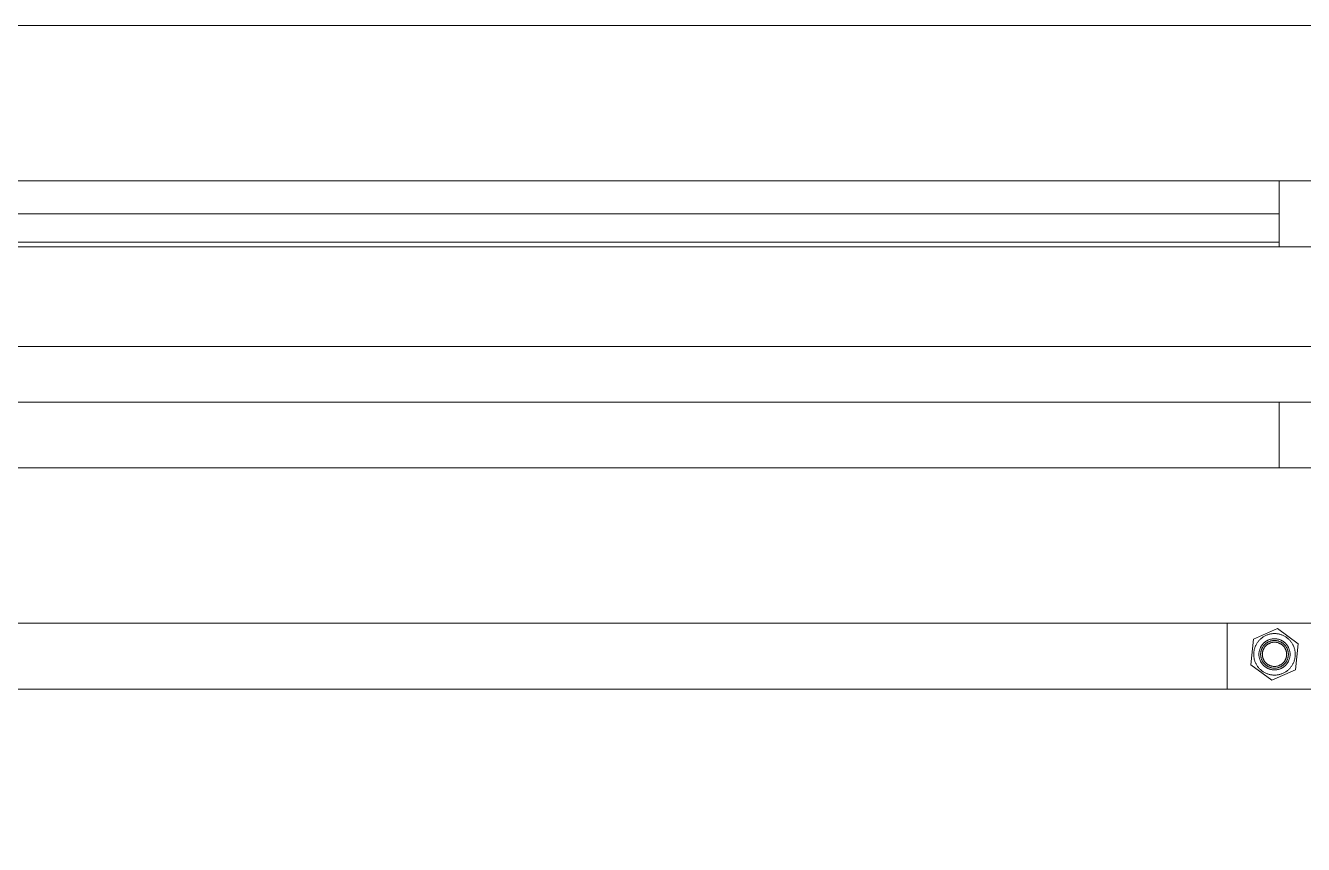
# Model space of a CAD drawing. Header units: millimetres. Extents: x -213 to 4577, y -424 to 2634.
# Drawn here: x 1528.9 to 1852, y 947.3 to 1154.5 of the extents above; entities that cross this region are included whole.
import ezdxf

# ---------------------------------------------------------------- set-up
doc = ezdxf.new("R2010")
doc.units = ezdxf.units.MM
doc.layers.add('ZANO_R', color=7, linetype='Continuous', lineweight=0)

msp = doc.modelspace()

# ---------------------------------------------------------------- linework, layer by layer
at = {"layer": 'ZANO_R'}
for p, q in [((133.92, 1154.52), (1927.92, 1154.52)), ((1927.92, 1115.19), (133.92, 1115.19)), ((1845.92, 1115.19), (1845.92, 1098.57)), ((1845.92, 1106.89), (1060.92, 1106.89)), ((1845.92, 1099.71), (1060.92, 1099.71)), ((133.92, 1098.57), (1927.92, 1098.57)), ((1927.92, 1059.24), (133.92, 1059.24)), ((1845.92, 1059.24), (1845.92, 1042.62)), ((133.92, 1042.62), (1927.92, 1042.62)), ((1927.92, 1003.29), (133.92, 1003.29)), ((1832.72, 1003.29), (1832.72, 986.67)), ((1845.44, 1001.97), (1839.42, 999.32)), ((1850.73, 998.08), (1845.44, 1001.97)), ((1839.42, 999.32), (1838.71, 992.79)), ((1840.35, 998.34), (1840.45, 998.49)), ((1840.45, 998.49), (1840.56, 998.64)), ((1840.56, 998.64), (1840.67, 998.78)), ((1840.67, 998.78), (1840.79, 998.92)), ((1840.79, 998.92), (1840.91, 999.05)), ((1840.91, 999.05), (1841.04, 999.18)), ((1841.04, 999.18), (1841.17, 999.3)), ((1841.17, 999.3), (1841.31, 999.43)), ((1841.31, 999.43), (1841.45, 999.54)), ((1841.45, 999.54), (1841.59, 999.65)), ((1841.59, 999.65), (1841.74, 999.76)), ((1841.74, 999.76), (1841.89, 999.86)), ((1841.89, 999.86), (1842.04, 999.95)), ((1842.04, 999.95), (1842.2, 1000.04)), ((1842.16, 998.43), (1842.27, 998.51)), ((1842.2, 1000.04), (1842.36, 1000.13)), ((1842.27, 998.51), (1842.37, 998.6)), ((1842.36, 1000.13), (1842.52, 1000.2)), ((1842.37, 998.6), (1842.48, 998.68)), ((1842.48, 998.68), (1842.6, 998.75)), ((1842.52, 1000.2), (1842.69, 1000.28)), ((1842.6, 998.75), (1842.71, 998.82)), ((1842.69, 1000.28), (1842.86, 1000.35)), ((1842.71, 998.82), (1842.83, 998.89)), ((1842.83, 998.89), (1842.95, 998.95)), ((1842.94, 998.45), (1842.83, 998.38)), ((1842.86, 1000.35), (1843.03, 1000.41)), ((1843.04, 998.51), (1842.94, 998.45)), ((1842.95, 998.95), (1843.07, 999.01)), ((1843.03, 1000.41), (1843.2, 1000.46)), ((1843.15, 998.56), (1843.04, 998.51)), ((1843.07, 999.01), (1843.2, 999.07)), ((1843.26, 998.62), (1843.15, 998.56)), ((1843.2, 1000.46), (1843.38, 1000.51)), ((1843.2, 999.07), (1843.32, 999.12)), ((1843.37, 998.66), (1843.26, 998.62)), ((1843.32, 999.12), (1843.45, 999.16)), ((1843.48, 998.71), (1843.37, 998.66)), ((1843.38, 1000.51), (1843.55, 1000.55)), ((1843.45, 999.16), (1843.58, 999.21)), ((1843.59, 998.75), (1843.48, 998.71)), ((1843.55, 1000.55), (1843.73, 1000.59)), ((1843.58, 999.21), (1843.71, 999.24)), ((1843.71, 998.79), (1843.59, 998.75)), ((1843.71, 999.24), (1843.84, 999.28)), ((1843.82, 998.82), (1843.71, 998.79)), ((1843.73, 1000.59), (1843.91, 1000.62)), ((1843.94, 998.85), (1843.82, 998.82)), ((1843.84, 999.28), (1843.98, 999.3)), ((1843.91, 1000.62), (1844.09, 1000.65)), ((1844.06, 998.87), (1843.94, 998.85)), ((1843.98, 999.3), (1844.11, 999.33)), ((1844.04, 998.42), (1844.14, 998.44)), ((1844.18, 998.89), (1844.06, 998.87)), ((1844.09, 1000.65), (1844.27, 1000.67)), ((1844.11, 999.33), (1844.25, 999.35)), ((1844.14, 998.44), (1844.25, 998.46)), ((1844.3, 998.91), (1844.18, 998.89)), ((1844.25, 999.35), (1844.38, 999.36)), ((1844.25, 998.46), (1844.35, 998.48)), ((1844.27, 1000.67), (1844.45, 1000.68)), ((1844.42, 998.92), (1844.3, 998.91)), ((1844.35, 998.48), (1844.46, 998.49)), ((1844.38, 999.36), (1844.52, 999.37)), ((1844.54, 998.93), (1844.42, 998.92)), ((1844.45, 1000.68), (1844.63, 1000.69)), ((1844.46, 998.49), (1844.56, 998.5)), ((1844.52, 999.37), (1844.65, 999.37)), ((1844.66, 998.94), (1844.54, 998.93)), ((1844.56, 998.5), (1844.67, 998.5)), ((1844.63, 1000.69), (1844.81, 1000.69)), ((1844.65, 999.37), (1844.79, 999.37)), ((1844.78, 998.94), (1844.66, 998.94)), ((1844.67, 998.5), (1844.77, 998.5)), ((1844.77, 998.5), (1844.88, 998.5)), ((1844.9, 998.93), (1844.78, 998.94)), ((1844.79, 999.37), (1844.92, 999.37)), ((1844.81, 1000.69), (1844.99, 1000.68)), ((1844.88, 998.5), (1844.98, 998.49)), ((1845.02, 998.92), (1844.9, 998.93)), ((1844.92, 999.37), (1845.06, 999.36)), ((1844.98, 998.49), (1845.09, 998.48)), ((1844.99, 1000.68), (1845.17, 1000.67)), ((1845.14, 998.91), (1845.02, 998.92)), ((1845.06, 999.36), (1845.19, 999.35)), ((1845.09, 998.48), (1845.19, 998.46)), ((1845.26, 998.89), (1845.14, 998.91)), ((1845.17, 1000.67), (1845.35, 1000.65)), ((1845.19, 999.35), (1845.33, 999.33)), ((1845.19, 998.46), (1845.3, 998.44)), ((1845.38, 998.87), (1845.26, 998.89)), ((1845.3, 998.44), (1845.4, 998.42)), ((1845.33, 999.33), (1845.46, 999.3)), ((1845.35, 1000.65), (1845.53, 1000.62)), ((1845.5, 998.85), (1845.38, 998.87)), ((1845.46, 999.3), (1845.6, 999.28)), ((1845.62, 998.82), (1845.5, 998.85)), ((1845.53, 1000.62), (1845.71, 1000.59)), ((1845.6, 999.28), (1845.73, 999.24)), ((1845.73, 998.79), (1845.62, 998.82)), ((1845.71, 1000.59), (1845.89, 1000.56)), ((1845.73, 999.24), (1845.86, 999.21)), ((1845.85, 998.75), (1845.73, 998.79)), ((1845.96, 998.71), (1845.85, 998.75)), ((1845.86, 999.21), (1845.99, 999.16)), ((1845.89, 1000.56), (1846.06, 1000.51)), ((1846.07, 998.66), (1845.96, 998.71)), ((1845.99, 999.16), (1846.12, 999.12)), ((1846.06, 1000.51), (1846.24, 1000.46)), ((1846.18, 998.62), (1846.07, 998.66)), ((1846.12, 999.12), (1846.24, 999.07)), ((1846.29, 998.56), (1846.18, 998.62)), ((1846.24, 1000.46), (1846.41, 1000.41)), ((1846.24, 999.07), (1846.37, 999.01)), ((1846.4, 998.51), (1846.29, 998.56)), ((1846.37, 999.01), (1846.49, 998.95)), ((1846.51, 998.45), (1846.4, 998.51)), ((1846.41, 1000.41), (1846.58, 1000.35)), ((1846.49, 998.95), (1846.61, 998.89)), ((1846.61, 998.38), (1846.51, 998.45)), ((1846.58, 1000.35), (1846.75, 1000.28)), ((1846.61, 998.89), (1846.73, 998.82)), ((1846.73, 998.82), (1846.84, 998.75)), ((1846.75, 1000.28), (1846.92, 1000.21)), ((1846.84, 998.75), (1846.96, 998.68)), ((1846.92, 1000.21), (1847.08, 1000.13)), ((1846.96, 998.68), (1847.07, 998.6)), ((1847.07, 998.6), (1847.18, 998.52)), ((1847.08, 1000.13), (1847.24, 1000.04)), ((1847.18, 998.52), (1847.28, 998.43)), ((1847.24, 1000.04), (1847.4, 999.95)), ((1847.4, 999.95), (1847.55, 999.86)), ((1847.55, 999.86), (1847.7, 999.76)), ((1847.7, 999.76), (1847.85, 999.65)), ((1847.85, 999.65), (1847.99, 999.54)), ((1847.99, 999.54), (1848.13, 999.43)), ((1848.13, 999.43), (1848.27, 999.31)), ((1848.27, 999.31), (1848.4, 999.18)), ((1848.4, 999.18), (1848.53, 999.05)), ((1848.53, 999.05), (1848.65, 998.92)), ((1848.65, 998.92), (1848.77, 998.78)), ((1848.77, 998.78), (1848.88, 998.64)), ((1848.88, 998.64), (1848.99, 998.49)), ((1848.99, 998.49), (1849.09, 998.35)), ((1839.47, 995.62), (1839.48, 995.8)), ((1839.47, 995.44), (1839.47, 995.62)), ((1839.47, 995.25), (1839.47, 995.44)), ((1839.48, 995.07), (1839.47, 995.25)), ((1839.48, 995.8), (1839.5, 995.98)), ((1839.5, 995.98), (1839.52, 996.16)), ((1839.52, 996.16), (1839.55, 996.34)), ((1839.55, 996.34), (1839.58, 996.52)), ((1839.58, 996.52), (1839.62, 996.69)), ((1839.62, 996.69), (1839.67, 996.87)), ((1839.67, 996.87), (1839.72, 997.04)), ((1839.72, 997.04), (1839.78, 997.21)), ((1839.78, 997.21), (1839.84, 997.38)), ((1839.84, 997.38), (1839.91, 997.55)), ((1839.91, 997.55), (1839.99, 997.71)), ((1839.99, 997.71), (1840.07, 997.88)), ((1840.07, 997.88), (1840.16, 998.03)), ((1840.16, 998.03), (1840.25, 998.19)), ((1840.25, 998.19), (1840.35, 998.34)), ((1840.78, 995.44), (1840.79, 995.57)), ((1840.79, 995.3), (1840.78, 995.44)), ((1840.79, 995.71), (1840.8, 995.84)), ((1840.79, 995.57), (1840.79, 995.71)), ((1840.79, 995.16), (1840.79, 995.3)), ((1840.8, 995.84), (1840.82, 995.98)), ((1840.82, 995.98), (1840.84, 996.11)), ((1840.84, 996.11), (1840.87, 996.25)), ((1840.87, 996.25), (1840.9, 996.38)), ((1840.9, 996.38), (1840.93, 996.51)), ((1840.93, 996.51), (1840.97, 996.64)), ((1840.97, 996.64), (1841.02, 996.77)), ((1841.02, 996.77), (1841.06, 996.9)), ((1841.06, 996.9), (1841.12, 997.02)), ((1841.12, 997.02), (1841.17, 997.14)), ((1841.17, 997.14), (1841.23, 997.27)), ((1841.23, 995.68), (1841.22, 995.56)), ((1841.22, 995.56), (1841.22, 995.44)), ((1841.22, 995.44), (1841.22, 995.32)), ((1841.22, 995.32), (1841.23, 995.19)), ((1841.23, 997.27), (1841.3, 997.39)), ((1841.24, 995.8), (1841.23, 995.68)), ((1841.25, 995.92), (1841.24, 995.8)), ((1841.27, 996.04), (1841.25, 995.92)), ((1841.3, 996.16), (1841.27, 996.04)), ((1841.3, 997.39), (1841.37, 997.5)), ((1841.32, 996.27), (1841.3, 996.16)), ((1841.35, 996.39), (1841.32, 996.27)), ((1841.39, 996.51), (1841.35, 996.39)), ((1841.37, 997.5), (1841.44, 997.62)), ((1841.43, 996.62), (1841.39, 996.51)), ((1841.47, 996.73), (1841.43, 996.62)), ((1841.44, 997.62), (1841.52, 997.73)), ((1841.52, 996.84), (1841.47, 996.73)), ((1841.52, 997.73), (1841.6, 997.84)), ((1841.57, 996.95), (1841.52, 996.84)), ((1841.62, 997.06), (1841.57, 996.95)), ((1841.6, 997.84), (1841.68, 997.94)), ((1841.68, 997.17), (1841.62, 997.06)), ((1841.66, 995.54), (1841.67, 995.65)), ((1841.66, 995.44), (1841.66, 995.54)), ((1841.66, 995.33), (1841.66, 995.44)), ((1841.67, 995.22), (1841.66, 995.33)), ((1841.67, 995.75), (1841.69, 995.86)), ((1841.67, 995.65), (1841.67, 995.75)), ((1841.68, 995.12), (1841.67, 995.22)), ((1841.68, 997.94), (1841.77, 998.05)), ((1841.74, 997.27), (1841.68, 997.17)), ((1841.69, 995.86), (1841.7, 995.96)), ((1841.7, 995.96), (1841.72, 996.07)), ((1841.72, 996.07), (1841.75, 996.17)), ((1841.81, 997.37), (1841.74, 997.27)), ((1841.75, 996.17), (1841.77, 996.27)), ((1841.77, 998.05), (1841.87, 998.15)), ((1841.77, 996.27), (1841.81, 996.37)), ((1841.87, 997.47), (1841.81, 997.37)), ((1841.81, 996.37), (1841.84, 996.47)), ((1841.84, 996.47), (1841.88, 996.57)), ((1841.87, 998.15), (1841.96, 998.24)), ((1841.95, 997.57), (1841.87, 997.47)), ((1841.88, 996.57), (1841.92, 996.67)), ((1841.92, 996.67), (1841.96, 996.76)), ((1842.02, 997.67), (1841.95, 997.57)), ((1841.96, 998.24), (1842.06, 998.34)), ((1841.96, 996.76), (1842.01, 996.86)), ((1842.01, 996.86), (1842.06, 996.95)), ((1842.1, 997.76), (1842.02, 997.67)), ((1842.06, 998.34), (1842.16, 998.43)), ((1842.06, 996.95), (1842.11, 997.04)), ((1842.18, 997.85), (1842.1, 997.76)), ((1842.11, 997.04), (1842.17, 997.13)), ((1842.17, 997.13), (1842.23, 997.22)), ((1842.27, 997.93), (1842.18, 997.85)), ((1842.23, 997.22), (1842.29, 997.3)), ((1842.35, 998.02), (1842.27, 997.93)), ((1842.29, 997.3), (1842.36, 997.39)), ((1842.45, 998.1), (1842.35, 998.02)), ((1842.36, 997.39), (1842.43, 997.47)), ((1842.43, 997.47), (1842.5, 997.54)), ((1842.54, 998.17), (1842.45, 998.1)), ((1842.5, 997.54), (1842.57, 997.62)), ((1842.63, 998.25), (1842.54, 998.17)), ((1842.57, 997.62), (1842.65, 997.69)), ((1842.73, 998.32), (1842.63, 998.25)), ((1842.65, 997.69), (1842.73, 997.76)), ((1842.83, 998.38), (1842.73, 998.32)), ((1842.73, 997.76), (1842.81, 997.83)), ((1842.81, 997.83), (1842.89, 997.9)), ((1842.89, 997.9), (1842.98, 997.96)), ((1842.98, 997.96), (1843.07, 998.02)), ((1843.07, 998.02), (1843.16, 998.07)), ((1843.16, 998.07), (1843.25, 998.12)), ((1843.25, 998.12), (1843.34, 998.17)), ((1843.34, 998.17), (1843.44, 998.22)), ((1843.44, 998.22), (1843.54, 998.26)), ((1843.54, 998.26), (1843.63, 998.3)), ((1843.63, 998.3), (1843.73, 998.34)), ((1843.73, 998.34), (1843.83, 998.37)), ((1843.83, 998.37), (1843.94, 998.4)), ((1843.94, 998.4), (1844.04, 998.42)), ((1845.4, 998.42), (1845.5, 998.4)), ((1845.5, 998.4), (1845.61, 998.37)), ((1845.61, 998.37), (1845.71, 998.34)), ((1845.71, 998.34), (1845.81, 998.3)), ((1845.81, 998.3), (1845.9, 998.26)), ((1845.9, 998.26), (1846, 998.22)), ((1846, 998.22), (1846.1, 998.17)), ((1846.1, 998.17), (1846.19, 998.12)), ((1846.19, 998.12), (1846.28, 998.07)), ((1846.28, 998.07), (1846.37, 998.02)), ((1846.37, 998.02), (1846.46, 997.96)), ((1846.46, 997.96), (1846.55, 997.9)), ((1846.55, 997.9), (1846.63, 997.83)), ((1846.71, 998.32), (1846.61, 998.38)), ((1846.63, 997.83), (1846.71, 997.76)), ((1846.81, 998.25), (1846.71, 998.32)), ((1846.71, 997.76), (1846.79, 997.69)), ((1846.79, 997.69), (1846.87, 997.62)), ((1846.9, 998.17), (1846.81, 998.25)), ((1846.87, 997.62), (1846.94, 997.55)), ((1847, 998.1), (1846.9, 998.17)), ((1846.94, 997.55), (1847.01, 997.47)), ((1847.09, 998.02), (1847, 998.1)), ((1847.01, 997.47), (1847.08, 997.39)), ((1847.08, 997.39), (1847.15, 997.31)), ((1847.17, 997.93), (1847.09, 998.02)), ((1847.15, 997.31), (1847.21, 997.22)), ((1847.26, 997.85), (1847.17, 997.93)), ((1847.21, 997.22), (1847.27, 997.13)), ((1847.34, 997.76), (1847.26, 997.85)), ((1847.27, 997.13), (1847.33, 997.04)), ((1847.28, 998.43), (1847.38, 998.34)), ((1847.33, 997.04), (1847.38, 996.95)), ((1847.42, 997.67), (1847.34, 997.76)), ((1847.38, 998.34), (1847.48, 998.25)), ((1847.38, 996.95), (1847.43, 996.86)), ((1847.49, 997.57), (1847.42, 997.67)), ((1847.43, 996.86), (1847.48, 996.77)), ((1847.48, 998.25), (1847.58, 998.15)), ((1847.48, 996.77), (1847.52, 996.67)), ((1847.57, 997.48), (1847.49, 997.57)), ((1847.52, 996.67), (1847.57, 996.57)), ((1847.64, 997.38), (1847.57, 997.48)), ((1847.57, 996.57), (1847.6, 996.47)), ((1847.58, 998.15), (1847.67, 998.05)), ((1847.6, 996.47), (1847.64, 996.37)), ((1847.7, 997.27), (1847.64, 997.38)), ((1847.64, 996.37), (1847.67, 996.27)), ((1847.67, 998.05), (1847.76, 997.95)), ((1847.67, 996.27), (1847.69, 996.17)), ((1847.69, 996.17), (1847.72, 996.07)), ((1847.76, 997.17), (1847.7, 997.27)), ((1847.72, 996.07), (1847.74, 995.96)), ((1847.74, 995.96), (1847.75, 995.86)), ((1847.75, 995.86), (1847.77, 995.75)), ((1847.76, 997.95), (1847.84, 997.84)), ((1847.82, 997.06), (1847.76, 997.17)), ((1847.77, 995.75), (1847.78, 995.65)), ((1847.78, 995.23), (1847.77, 995.12)), ((1847.78, 995.65), (1847.78, 995.54)), ((1847.78, 995.54), (1847.78, 995.44)), ((1847.78, 995.44), (1847.78, 995.33)), ((1847.78, 995.33), (1847.78, 995.23)), ((1847.87, 996.96), (1847.82, 997.06)), ((1847.84, 997.84), (1847.92, 997.73)), ((1847.92, 996.85), (1847.87, 996.96)), ((1847.92, 997.73), (1848, 997.62)), ((1847.97, 996.73), (1847.92, 996.85)), ((1848.01, 996.62), (1847.97, 996.73)), ((1848, 997.62), (1848.07, 997.5)), ((1848.05, 996.51), (1848.01, 996.62)), ((1848.09, 996.39), (1848.05, 996.51)), ((1848.07, 997.5), (1848.14, 997.39)), ((1848.12, 996.28), (1848.09, 996.39)), ((1848.15, 996.16), (1848.12, 996.28)), ((1848.14, 997.39), (1848.21, 997.27)), ((1848.17, 996.04), (1848.15, 996.16)), ((1848.19, 995.92), (1848.17, 996.04)), ((1848.2, 995.8), (1848.19, 995.92)), ((1848.21, 995.68), (1848.2, 995.8)), ((1848.21, 997.27), (1848.27, 997.15)), ((1848.22, 995.56), (1848.21, 995.68)), ((1848.21, 995.2), (1848.22, 995.32)), ((1848.22, 995.44), (1848.22, 995.56)), ((1848.22, 995.32), (1848.22, 995.44)), ((1848.27, 997.15), (1848.33, 997.02)), ((1848.33, 997.02), (1848.38, 996.9)), ((1848.38, 996.9), (1848.43, 996.77)), ((1848.43, 996.77), (1848.47, 996.64)), ((1848.47, 996.64), (1848.51, 996.51)), ((1848.51, 996.51), (1848.54, 996.38)), ((1848.54, 996.38), (1848.57, 996.25)), ((1848.57, 996.25), (1848.6, 996.11)), ((1848.6, 996.11), (1848.62, 995.98)), ((1848.62, 995.98), (1848.64, 995.84)), ((1848.64, 995.84), (1848.65, 995.71)), ((1848.65, 995.71), (1848.66, 995.57)), ((1848.66, 995.3), (1848.65, 995.17)), ((1848.66, 995.57), (1848.66, 995.44)), ((1848.66, 995.44), (1848.66, 995.3)), ((1849.09, 998.35), (1849.19, 998.19)), ((1849.19, 998.19), (1849.28, 998.04)), ((1849.28, 998.04), (1849.37, 997.88)), ((1849.37, 997.88), (1849.45, 997.72)), ((1849.45, 997.72), (1849.53, 997.55)), ((1849.53, 997.55), (1849.6, 997.38)), ((1849.6, 997.38), (1849.66, 997.21)), ((1849.66, 997.21), (1849.72, 997.04)), ((1849.72, 997.04), (1849.77, 996.87)), ((1849.77, 996.87), (1849.82, 996.69)), ((1849.82, 996.69), (1849.86, 996.52)), ((1849.86, 996.52), (1849.89, 996.34)), ((1849.89, 996.34), (1849.92, 996.16)), ((1849.92, 996.16), (1849.94, 995.98)), ((1849.94, 995.98), (1849.96, 995.8)), ((1849.96, 995.8), (1849.97, 995.62)), ((1849.97, 995.26), (1849.96, 995.08)), ((1849.97, 995.62), (1849.97, 995.44)), ((1849.97, 995.44), (1849.97, 995.26)), ((1850.02, 991.55), (1850.73, 998.08)), ((1838.71, 992.79), (1844.01, 988.91)), ((1839.5, 994.89), (1839.48, 995.07)), ((1839.52, 994.71), (1839.5, 994.89)), ((1839.55, 994.53), (1839.52, 994.71)), ((1839.58, 994.36), (1839.55, 994.53)), ((1839.62, 994.18), (1839.58, 994.36)), ((1839.67, 994), (1839.62, 994.18)), ((1839.72, 993.83), (1839.67, 994)), ((1839.78, 993.66), (1839.72, 993.83)), ((1839.85, 993.49), (1839.78, 993.66)), ((1839.92, 993.32), (1839.85, 993.49)), ((1839.99, 993.16), (1839.92, 993.32)), ((1840.07, 993), (1839.99, 993.16)), ((1840.16, 992.84), (1840.07, 993)), ((1840.25, 992.68), (1840.16, 992.84)), ((1840.35, 992.53), (1840.25, 992.68)), ((1840.45, 992.38), (1840.35, 992.53)), ((1840.56, 992.23), (1840.45, 992.38)), ((1840.67, 992.09), (1840.56, 992.23)), ((1840.79, 991.95), (1840.67, 992.09)), ((1840.8, 995.03), (1840.79, 995.16)), ((1840.82, 994.89), (1840.8, 995.03)), ((1840.84, 994.76), (1840.82, 994.89)), ((1840.87, 994.63), (1840.84, 994.76)), ((1840.9, 994.49), (1840.87, 994.63)), ((1840.93, 994.36), (1840.9, 994.49)), ((1840.97, 994.23), (1840.93, 994.36)), ((1841.02, 994.1), (1840.97, 994.23)), ((1841.06, 993.98), (1841.02, 994.1)), ((1841.12, 993.85), (1841.06, 993.98)), ((1841.17, 993.73), (1841.12, 993.85)), ((1841.24, 993.61), (1841.17, 993.73)), ((1841.23, 995.19), (1841.24, 995.07)), ((1841.24, 995.07), (1841.25, 994.95)), ((1841.3, 993.49), (1841.24, 993.61)), ((1841.25, 994.95), (1841.27, 994.83)), ((1841.27, 994.83), (1841.3, 994.72)), ((1841.3, 994.72), (1841.32, 994.6)), ((1841.37, 993.37), (1841.3, 993.49)), ((1841.32, 994.6), (1841.35, 994.48)), ((1841.35, 994.48), (1841.39, 994.37)), ((1841.44, 993.26), (1841.37, 993.37)), ((1841.39, 994.37), (1841.43, 994.25)), ((1841.43, 994.25), (1841.47, 994.14)), ((1841.52, 993.14), (1841.44, 993.26)), ((1841.47, 994.14), (1841.52, 994.03)), ((1841.52, 994.03), (1841.57, 993.92)), ((1841.6, 993.03), (1841.52, 993.14)), ((1841.57, 993.92), (1841.62, 993.81)), ((1841.69, 992.93), (1841.6, 993.03)), ((1841.62, 993.81), (1841.68, 993.7)), ((1841.69, 995.01), (1841.68, 995.12)), ((1841.68, 993.7), (1841.74, 993.6)), ((1841.7, 994.91), (1841.69, 995.01)), ((1841.77, 992.83), (1841.69, 992.93)), ((1841.72, 994.81), (1841.7, 994.91)), ((1841.75, 994.7), (1841.72, 994.81)), ((1841.74, 993.6), (1841.81, 993.5)), ((1841.77, 994.6), (1841.75, 994.7)), ((1841.81, 994.5), (1841.77, 994.6)), ((1841.87, 992.72), (1841.77, 992.83)), ((1841.84, 994.4), (1841.81, 994.5)), ((1841.81, 993.5), (1841.88, 993.4)), ((1841.88, 994.3), (1841.84, 994.4)), ((1841.96, 992.63), (1841.87, 992.72)), ((1841.92, 994.2), (1841.88, 994.3)), ((1841.88, 993.4), (1841.95, 993.3)), ((1841.96, 994.11), (1841.92, 994.2)), ((1841.95, 993.3), (1842.02, 993.21)), ((1842.01, 994.01), (1841.96, 994.11)), ((1842.06, 992.53), (1841.96, 992.63)), ((1842.06, 993.92), (1842.01, 994.01)), ((1842.02, 993.21), (1842.1, 993.12)), ((1842.11, 993.83), (1842.06, 993.92)), ((1842.16, 992.44), (1842.06, 992.53)), ((1842.1, 993.12), (1842.18, 993.03)), ((1842.17, 993.74), (1842.11, 993.83)), ((1842.27, 992.36), (1842.16, 992.44)), ((1842.23, 993.65), (1842.17, 993.74)), ((1842.18, 993.03), (1842.27, 992.94)), ((1842.29, 993.57), (1842.23, 993.65)), ((1842.27, 992.94), (1842.36, 992.86)), ((1842.37, 992.27), (1842.27, 992.36)), ((1842.36, 993.49), (1842.29, 993.57)), ((1842.43, 993.41), (1842.36, 993.49)), ((1842.36, 992.86), (1842.45, 992.78)), ((1842.49, 992.2), (1842.37, 992.27)), ((1842.5, 993.33), (1842.43, 993.41)), ((1842.45, 992.78), (1842.54, 992.7)), ((1842.6, 992.12), (1842.49, 992.2)), ((1842.57, 993.25), (1842.5, 993.33)), ((1842.54, 992.7), (1842.64, 992.63)), ((1842.65, 993.18), (1842.57, 993.25)), ((1842.71, 992.05), (1842.6, 992.12)), ((1842.64, 992.63), (1842.73, 992.56)), ((1842.73, 993.11), (1842.65, 993.18)), ((1842.83, 991.98), (1842.71, 992.05)), ((1842.81, 993.04), (1842.73, 993.11)), ((1842.73, 992.56), (1842.83, 992.49)), ((1842.9, 992.98), (1842.81, 993.04)), ((1842.83, 992.49), (1842.94, 992.43)), ((1842.95, 991.92), (1842.83, 991.98)), ((1842.98, 992.92), (1842.9, 992.98)), ((1842.94, 992.43), (1843.04, 992.37)), ((1843.07, 992.86), (1842.98, 992.92)), ((1843.04, 992.37), (1843.15, 992.31)), ((1843.16, 992.8), (1843.07, 992.86)), ((1843.15, 992.31), (1843.26, 992.26)), ((1843.25, 992.75), (1843.16, 992.8)), ((1843.35, 992.7), (1843.25, 992.75)), ((1843.26, 992.26), (1843.37, 992.21)), ((1843.44, 992.65), (1843.35, 992.7)), ((1843.37, 992.21), (1843.48, 992.16)), ((1843.54, 992.61), (1843.44, 992.65)), ((1843.48, 992.16), (1843.59, 992.12)), ((1843.64, 992.57), (1843.54, 992.61)), ((1843.59, 992.12), (1843.71, 992.09)), ((1843.74, 992.54), (1843.64, 992.57)), ((1843.71, 992.09), (1843.83, 992.05)), ((1843.84, 992.5), (1843.74, 992.54)), ((1843.83, 992.05), (1843.94, 992.02)), ((1843.94, 992.48), (1843.84, 992.5)), ((1844.04, 992.45), (1843.94, 992.48)), ((1843.94, 992.02), (1844.06, 992)), ((1844.14, 992.43), (1844.04, 992.45)), ((1844.06, 992), (1844.18, 991.98)), ((1844.25, 992.41), (1844.14, 992.43)), ((1844.18, 991.98), (1844.3, 991.96)), ((1844.35, 992.4), (1844.25, 992.41)), ((1844.46, 992.39), (1844.35, 992.4)), ((1844.56, 992.38), (1844.46, 992.39)), ((1844.67, 992.37), (1844.56, 992.38)), ((1844.77, 992.37), (1844.67, 992.37)), ((1844.88, 992.38), (1844.77, 992.37)), ((1844.99, 992.39), (1844.88, 992.38)), ((1845.09, 992.4), (1844.99, 992.39)), ((1845.2, 992.41), (1845.09, 992.4)), ((1845.14, 991.96), (1845.26, 991.98)), ((1845.3, 992.43), (1845.2, 992.41)), ((1845.26, 991.98), (1845.38, 992)), ((1845.4, 992.45), (1845.3, 992.43)), ((1845.38, 992), (1845.5, 992.02)), ((1845.51, 992.48), (1845.4, 992.45)), ((1845.5, 992.02), (1845.62, 992.05)), ((1845.61, 992.51), (1845.51, 992.48)), ((1845.71, 992.54), (1845.61, 992.51)), ((1845.62, 992.05), (1845.73, 992.09)), ((1845.81, 992.57), (1845.71, 992.54)), ((1845.73, 992.09), (1845.85, 992.12)), ((1845.91, 992.61), (1845.81, 992.57)), ((1845.85, 992.12), (1845.96, 992.16)), ((1846, 992.66), (1845.91, 992.61)), ((1845.96, 992.16), (1846.08, 992.21)), ((1846.1, 992.7), (1846, 992.66)), ((1846.08, 992.21), (1846.19, 992.26)), ((1846.19, 992.75), (1846.1, 992.7)), ((1846.28, 992.8), (1846.19, 992.75)), ((1846.19, 992.26), (1846.29, 992.31)), ((1846.37, 992.86), (1846.28, 992.8)), ((1846.29, 992.31), (1846.4, 992.37)), ((1846.46, 992.92), (1846.37, 992.86)), ((1846.4, 992.37), (1846.51, 992.43)), ((1846.55, 992.98), (1846.46, 992.92)), ((1846.61, 991.98), (1846.49, 991.92)), ((1846.51, 992.43), (1846.61, 992.49)), ((1846.63, 993.04), (1846.55, 992.98)), ((1846.61, 992.49), (1846.71, 992.56)), ((1846.73, 992.05), (1846.61, 991.98)), ((1846.71, 993.11), (1846.63, 993.04)), ((1846.79, 993.18), (1846.71, 993.11)), ((1846.71, 992.56), (1846.81, 992.63)), ((1846.85, 992.12), (1846.73, 992.05)), ((1846.87, 993.25), (1846.79, 993.18)), ((1846.81, 992.63), (1846.9, 992.7)), ((1846.96, 992.2), (1846.85, 992.12)), ((1846.94, 993.33), (1846.87, 993.25)), ((1846.9, 992.7), (1847, 992.78)), ((1847.01, 993.41), (1846.94, 993.33)), ((1847.07, 992.28), (1846.96, 992.2)), ((1847, 992.78), (1847.09, 992.86)), ((1847.08, 993.49), (1847.01, 993.41)), ((1847.18, 992.36), (1847.07, 992.28)), ((1847.15, 993.57), (1847.08, 993.49)), ((1847.09, 992.86), (1847.18, 992.94)), ((1847.21, 993.65), (1847.15, 993.57)), ((1847.18, 992.94), (1847.26, 993.03)), ((1847.28, 992.45), (1847.18, 992.36)), ((1847.27, 993.74), (1847.21, 993.65)), ((1847.26, 993.03), (1847.34, 993.12)), ((1847.33, 993.83), (1847.27, 993.74)), ((1847.38, 992.54), (1847.28, 992.45)), ((1847.38, 993.92), (1847.33, 993.83)), ((1847.34, 993.12), (1847.42, 993.21)), ((1847.43, 994.01), (1847.38, 993.92)), ((1847.48, 992.63), (1847.38, 992.54)), ((1847.42, 993.21), (1847.5, 993.3)), ((1847.48, 994.11), (1847.43, 994.01)), ((1847.52, 994.2), (1847.48, 994.11)), ((1847.58, 992.73), (1847.48, 992.63)), ((1847.5, 993.3), (1847.57, 993.4)), ((1847.57, 994.3), (1847.52, 994.2)), ((1847.6, 994.4), (1847.57, 994.3)), ((1847.57, 993.4), (1847.64, 993.5)), ((1847.67, 992.83), (1847.58, 992.73)), ((1847.64, 994.5), (1847.6, 994.4)), ((1847.67, 994.6), (1847.64, 994.5)), ((1847.64, 993.5), (1847.7, 993.6)), ((1847.69, 994.7), (1847.67, 994.6)), ((1847.76, 992.93), (1847.67, 992.83)), ((1847.72, 994.81), (1847.69, 994.7)), ((1847.7, 993.6), (1847.76, 993.7)), ((1847.74, 994.91), (1847.72, 994.81)), ((1847.75, 995.02), (1847.74, 994.91)), ((1847.77, 995.12), (1847.75, 995.02)), ((1847.76, 993.7), (1847.82, 993.81)), ((1847.84, 993.04), (1847.76, 992.93)), ((1847.82, 993.81), (1847.87, 993.92)), ((1847.92, 993.15), (1847.84, 993.04)), ((1847.87, 993.92), (1847.93, 994.03)), ((1848, 993.26), (1847.92, 993.15)), ((1847.93, 994.03), (1847.97, 994.14)), ((1847.97, 994.14), (1848.01, 994.25)), ((1848.07, 993.37), (1848, 993.26)), ((1848.01, 994.25), (1848.05, 994.37)), ((1848.05, 994.37), (1848.09, 994.48)), ((1848.14, 993.49), (1848.07, 993.37)), ((1848.09, 994.48), (1848.12, 994.6)), ((1848.12, 994.6), (1848.15, 994.72)), ((1848.21, 993.61), (1848.14, 993.49)), ((1848.15, 994.72), (1848.17, 994.84)), ((1848.17, 994.84), (1848.19, 994.96)), ((1848.19, 994.96), (1848.2, 995.08)), ((1848.2, 995.08), (1848.21, 995.2)), ((1848.27, 993.73), (1848.21, 993.61)), ((1848.33, 993.85), (1848.27, 993.73)), ((1848.38, 993.98), (1848.33, 993.85)), ((1848.43, 994.11), (1848.38, 993.98)), ((1848.47, 994.23), (1848.43, 994.11)), ((1848.51, 994.36), (1848.47, 994.23)), ((1848.54, 994.5), (1848.51, 994.36)), ((1848.57, 994.63), (1848.54, 994.5)), ((1848.6, 994.76), (1848.57, 994.63)), ((1848.62, 994.9), (1848.6, 994.76)), ((1848.64, 995.03), (1848.62, 994.9)), ((1848.65, 995.17), (1848.64, 995.03)), ((1848.77, 992.09), (1848.65, 991.96)), ((1848.88, 992.24), (1848.77, 992.09)), ((1848.99, 992.38), (1848.88, 992.24)), ((1849.09, 992.53), (1848.99, 992.38)), ((1849.19, 992.68), (1849.09, 992.53)), ((1849.28, 992.84), (1849.19, 992.68)), ((1849.37, 993), (1849.28, 992.84)), ((1849.45, 993.16), (1849.37, 993)), ((1849.53, 993.32), (1849.45, 993.16)), ((1849.6, 993.49), (1849.53, 993.32)), ((1849.66, 993.66), (1849.6, 993.49)), ((1849.72, 993.83), (1849.66, 993.66)), ((1849.77, 994.01), (1849.72, 993.83)), ((1849.82, 994.18), (1849.77, 994.01)), ((1849.86, 994.36), (1849.82, 994.18)), ((1849.89, 994.54), (1849.86, 994.36)), ((1849.92, 994.72), (1849.89, 994.54)), ((1849.94, 994.9), (1849.92, 994.72)), ((1849.96, 995.08), (1849.94, 994.9)), ((1840.91, 991.82), (1840.79, 991.95)), ((1841.04, 991.69), (1840.91, 991.82)), ((1841.17, 991.57), (1841.04, 991.69)), ((1841.31, 991.45), (1841.17, 991.57)), ((1841.45, 991.33), (1841.31, 991.45)), ((1841.59, 991.22), (1841.45, 991.33)), ((1841.74, 991.12), (1841.59, 991.22)), ((1841.89, 991.02), (1841.74, 991.12)), ((1842.04, 990.92), (1841.89, 991.02)), ((1842.2, 990.83), (1842.04, 990.92)), ((1842.36, 990.75), (1842.2, 990.83)), ((1842.53, 990.67), (1842.36, 990.75)), ((1842.69, 990.59), (1842.53, 990.67)), ((1842.86, 990.53), (1842.69, 990.59)), ((1843.03, 990.47), (1842.86, 990.53)), ((1843.07, 991.86), (1842.95, 991.92)), ((1843.2, 990.41), (1843.03, 990.47)), ((1843.2, 991.81), (1843.07, 991.86)), ((1843.33, 991.75), (1843.2, 991.81)), ((1843.38, 990.36), (1843.2, 990.41)), ((1843.45, 991.71), (1843.33, 991.75)), ((1843.55, 990.32), (1843.38, 990.36)), ((1843.58, 991.67), (1843.45, 991.71)), ((1843.73, 990.28), (1843.55, 990.32)), ((1843.71, 991.63), (1843.58, 991.67)), ((1843.85, 991.6), (1843.71, 991.63)), ((1843.91, 990.25), (1843.73, 990.28)), ((1843.98, 991.57), (1843.85, 991.6)), ((1844.09, 990.22), (1843.91, 990.25)), ((1844.11, 991.55), (1843.98, 991.57)), ((1844.01, 988.91), (1850.02, 991.55)), ((1844.27, 990.21), (1844.09, 990.22)), ((1844.25, 991.53), (1844.11, 991.55)), ((1844.38, 991.51), (1844.25, 991.53)), ((1844.45, 990.19), (1844.27, 990.21)), ((1844.3, 991.96), (1844.42, 991.95)), ((1844.52, 991.5), (1844.38, 991.51)), ((1844.42, 991.95), (1844.54, 991.94)), ((1844.63, 990.19), (1844.45, 990.19)), ((1844.65, 991.5), (1844.52, 991.5)), ((1844.54, 991.94), (1844.66, 991.94)), ((1844.81, 990.19), (1844.63, 990.19)), ((1844.79, 991.5), (1844.65, 991.5)), ((1844.66, 991.94), (1844.78, 991.94)), ((1844.78, 991.94), (1844.9, 991.94)), ((1844.93, 991.5), (1844.79, 991.5)), ((1844.99, 990.19), (1844.81, 990.19)), ((1844.9, 991.94), (1845.02, 991.95)), ((1845.06, 991.51), (1844.93, 991.5)), ((1845.17, 990.21), (1844.99, 990.19)), ((1845.02, 991.95), (1845.14, 991.96)), ((1845.2, 991.53), (1845.06, 991.51)), ((1845.36, 990.23), (1845.17, 990.21)), ((1845.33, 991.55), (1845.2, 991.53)), ((1845.47, 991.57), (1845.33, 991.55)), ((1845.53, 990.25), (1845.36, 990.23)), ((1845.6, 991.6), (1845.47, 991.57)), ((1845.71, 990.28), (1845.53, 990.25)), ((1845.73, 991.63), (1845.6, 991.6)), ((1845.89, 990.32), (1845.71, 990.28)), ((1845.86, 991.67), (1845.73, 991.63)), ((1845.99, 991.71), (1845.86, 991.67)), ((1846.07, 990.36), (1845.89, 990.32)), ((1846.12, 991.76), (1845.99, 991.71)), ((1846.24, 990.41), (1846.07, 990.36)), ((1846.24, 991.81), (1846.12, 991.76)), ((1846.37, 991.86), (1846.24, 991.81)), ((1846.41, 990.47), (1846.24, 990.41)), ((1846.49, 991.92), (1846.37, 991.86)), ((1846.58, 990.53), (1846.41, 990.47)), ((1846.75, 990.6), (1846.58, 990.53)), ((1846.92, 990.67), (1846.75, 990.6)), ((1847.08, 990.75), (1846.92, 990.67)), ((1847.24, 990.83), (1847.08, 990.75)), ((1847.4, 990.92), (1847.24, 990.83)), ((1847.55, 991.02), (1847.4, 990.92)), ((1847.7, 991.12), (1847.55, 991.02)), ((1847.85, 991.22), (1847.7, 991.12)), ((1848, 991.33), (1847.85, 991.22)), ((1848.14, 991.45), (1848, 991.33)), ((1848.27, 991.57), (1848.14, 991.45)), ((1848.4, 991.69), (1848.27, 991.57)), ((1848.53, 991.82), (1848.4, 991.69)), ((1848.65, 991.96), (1848.53, 991.82)), ((133.92, 986.67), (1927.92, 986.67))]:
    msp.add_line(p, q, dxfattribs=at)
msp.add_lwpolyline([(18.92, 1073.3), (2042.92, 1073.3), (2042.92, 673.3), (18.92, 673.3)], close=True, dxfattribs=at)

doc.saveas('drawing.dxf')
